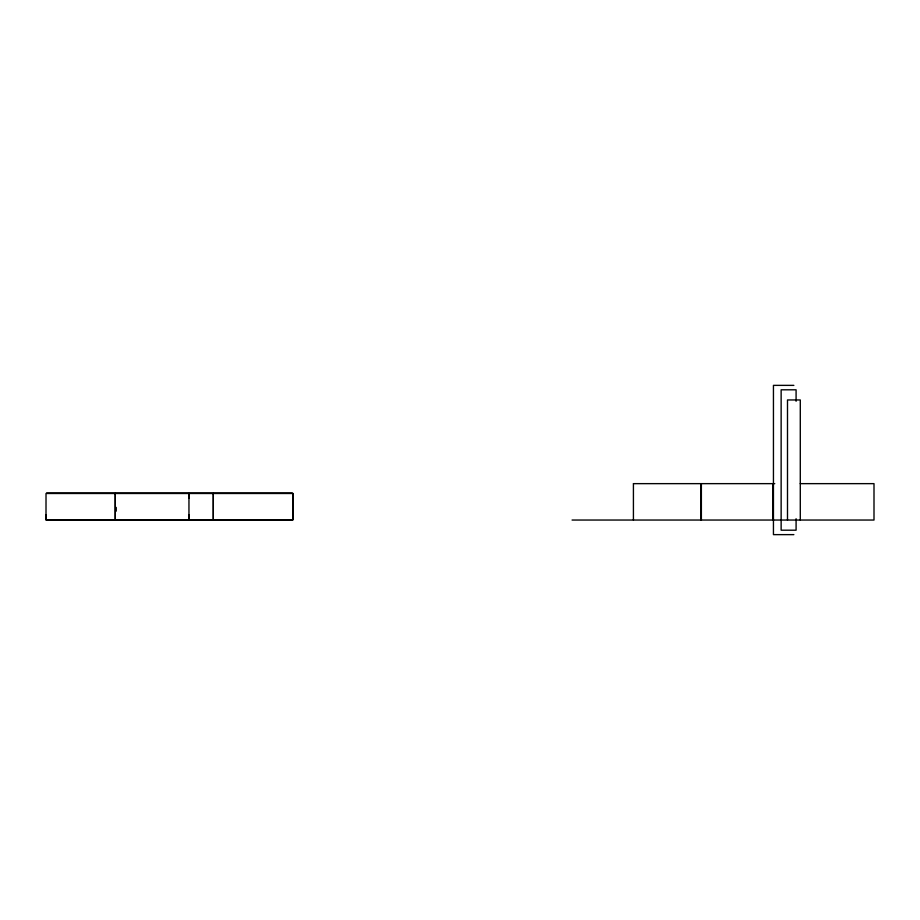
<?xml version="1.0" encoding="UTF-8"?>
<svg xmlns="http://www.w3.org/2000/svg" width="920" height="920" viewBox="0 0 920 920"><rect width="100%" height="100%" fill="white"/><g stroke="black" fill="none" stroke-linecap="round" stroke-linejoin="round"><path stroke-width="1.38" d="M293.02 519.754L293.031 493.488L46.023 493.488L46 519.754L292.986 519.754L292.997 493.488M188.956 519.754L188.956 493.488L189.037 498.318M793.868 385.365L773.444 385.365L773.444 534.635L793.868 534.635M633.477 483.644L774.755 483.644M800.227 483.644L874 483.644L874 520.041L572.067 520.041M46.655 492.982L292.284 492.982M46.655 520.26L292.284 520.26M800.285 520.041L800.285 399.959L787.497 399.959L787.497 520.041M796.087 401.269L796.087 389.804L781.137 389.804L781.137 530.196L796.087 530.196L796.087 518.731M772.719 483.644L772.719 520.041M701.373 483.644L701.373 520.041M700.89 483.644L700.89 520.041M633.42 483.644L633.42 520.041M115.287 493.488L115.276 519.754L115.276 493.488M115.77 507.311L115.77 511.462L115.782 507.311M213.314 493.488L213.314 519.754L213.314 493.488M46.069 514.924L46 519.754L46.069 514.924M188.991 514.924L188.784 519.754L189.037 514.924"/></g></svg>
